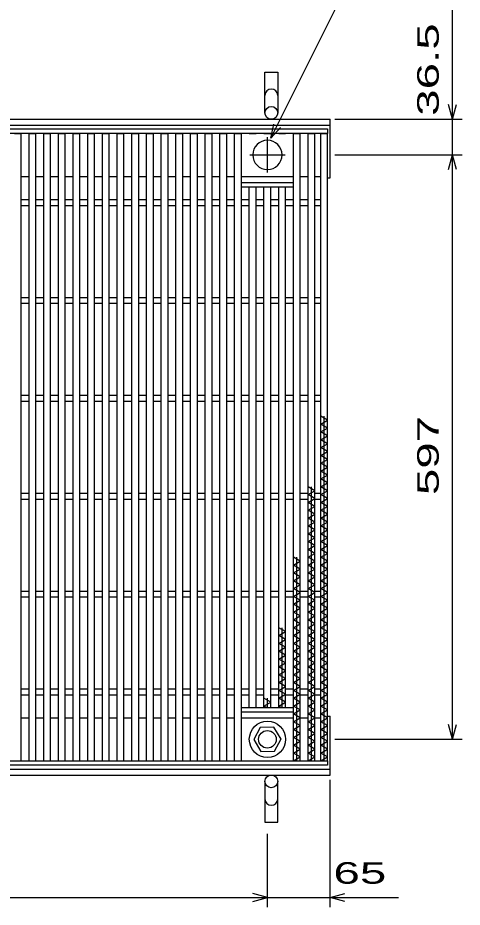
# Model space of a CAD drawing. Units: millimetres, scale not verified. Extents: x -1820 to 1731, y -1282 to 1054.
# Drawn here: x -670 to -216, y -321 to 588 of the extents above; entities that cross this region are included whole.
import ezdxf
from ezdxf.enums import TextEntityAlignment as Align

# ---------------------------------------------------------------- set-up
doc = ezdxf.new("R2010")
doc.units = ezdxf.units.MM
doc.header["$LTSCALE"] = 10
doc.linetypes.add('CHAIN', pattern=[18.5, 12, -1.5, 3.5, -1.5])
for name, color, linetype, lineweight in [('16', 3, 'Continuous', 25), ('19', 6, 'Continuous', 25), ('22', 4, 'Continuous', 25)]:
    doc.layers.add(name, color=color, linetype=linetype, lineweight=lineweight)
doc.styles.add('ベクトル', font='')
doc.styles.get('ベクトル').set_extended_font_data('ベクトル')

msp = doc.modelspace()

# ---------------------------------------------------------------- linework, layer by layer
at = {"layer": '16'}
for p, q in [((-1348, 474), (-353, 474)), ((-353, 474), (-353, 469.5)), ((-353, 469.5), (-1348, 469.5)), ((-673, 469.5), (-666, 469.5)), ((-666, -171.5), (-666, 469.5)), ((-658, -171.5), (-658, 469.5)), ((-658, 469.5), (-651, 469.5)), ((-651, -171.5), (-651, 469.5)), ((-643, -171.5), (-643, 469.5)), ((-643, 469.5), (-636, 469.5)), ((-636, -171.5), (-636, 469.5)), ((-628, -171.5), (-628, 469.5)), ((-628, 469.5), (-621, 469.5)), ((-621, -171.5), (-621, 469.5)), ((-613, -171.5), (-613, 469.5)), ((-613, 469.5), (-606, 469.5)), ((-606, -171.5), (-606, 469.5)), ((-598, -171.5), (-598, 469.5)), ((-598, 469.5), (-591, 469.5)), ((-591, -171.5), (-591, 469.5)), ((-583, -171.5), (-583, 469.5)), ((-583, 469.5), (-576, 469.5)), ((-576, -171.5), (-576, 469.5)), ((-568, -171.5), (-568, 469.5)), ((-568, 469.5), (-561, 469.5)), ((-561, -171.5), (-561, 469.5)), ((-553, -171.5), (-553, 469.5)), ((-553, 469.5), (-546, 469.5)), ((-546, -171.5), (-546, 469.5)), ((-538, -171.5), (-538, 469.5)), ((-538, 469.5), (-531, 469.5)), ((-531, -171.5), (-531, 469.5)), ((-523, -171.5), (-523, 469.5)), ((-523, 469.5), (-516, 469.5)), ((-516, -171.5), (-516, 469.5)), ((-508, -171.5), (-508, 469.5)), ((-508, 469.5), (-501, 469.5)), ((-501, -171.5), (-501, 469.5)), ((-493, -171.5), (-493, 469.5)), ((-493, 469.5), (-486, 469.5)), ((-486, -171.5), (-486, 469.5)), ((-478, -171.5), (-478, 469.5)), ((-478, 469.5), (-471, 469.5)), ((-471, -171.5), (-471, 469.5)), ((-463, -171.5), (-463, 469.5)), ((-463, 469.5), (-456, 469.5)), ((-456, -171.5), (-456, 469.5)), ((-448, -171.5), (-448, 469.5)), ((-448, 469.5), (-441, 469.5)), ((-441, -171.5), (-441, 469.5)), ((-433, 469.5), (-426, 469.5)), ((-418, 469.5), (-411, 469.5)), ((-403, 469.5), (-396, 469.5)), ((-388, -171.5), (-388, 469.5)), ((-388, 469.5), (-381, 469.5)), ((-381, -171.5), (-381, 469.5)), ((-373, -171.5), (-373, 469.5)), ((-373, 469.5), (-366, 469.5)), ((-366, -171.5), (-366, 469.5)), ((-360, -171.5), (-360, 469.5)), ((-360, 469.5), (-353, 469.5)), ((-353, -171.5), (-353, 469.5)), ((-666, 425.5), (-658, 425.5)), ((-651, 425.5), (-643, 425.5)), ((-636, 425.5), (-628, 425.5)), ((-621, 425.5), (-613, 425.5)), ((-606, 425.5), (-598, 425.5)), ((-591, 425.5), (-583, 425.5)), ((-576, 425.5), (-568, 425.5)), ((-561, 425.5), (-553, 425.5)), ((-546, 425.5), (-538, 425.5)), ((-531, 425.5), (-523, 425.5)), ((-516, 425.5), (-508, 425.5)), ((-501, 425.5), (-493, 425.5)), ((-486, 425.5), (-478, 425.5)), ((-471, 425.5), (-463, 425.5)), ((-456, 425.5), (-448, 425.5)), ((-441, 425.5), (-388, 425.5)), ((-441, 419.5), (-388, 419.5)), ((-441, 415), (-441, 419.5)), ((-388, 415), (-388, 419.5)), ((-381, 425.5), (-373, 425.5)), ((-366, 425.5), (-360, 425.5)), ((-441, 415), (-388, 415)), ((-433, -117), (-433, 415)), ((-426, -117), (-426, 415)), ((-418, -117), (-418, 415)), ((-411, -117), (-411, 415)), ((-403, -117), (-403, 415)), ((-396, -117), (-396, 415)), ((-666, 402), (-658, 402)), ((-651, 402), (-643, 402)), ((-636, 402), (-628, 402)), ((-621, 402), (-613, 402)), ((-606, 402), (-598, 402)), ((-591, 402), (-583, 402)), ((-576, 402), (-568, 402)), ((-561, 402), (-553, 402)), ((-546, 402), (-538, 402)), ((-531, 402), (-523, 402)), ((-516, 402), (-508, 402)), ((-501, 402), (-493, 402)), ((-486, 402), (-478, 402)), ((-471, 402), (-463, 402)), ((-456, 402), (-448, 402)), ((-441, 402), (-433, 402)), ((-426, 402), (-418, 402)), ((-411, 402), (-403, 402)), ((-396, 402), (-388, 402)), ((-381, 402), (-373, 402)), ((-366, 402), (-360, 402)), ((-666, 396), (-658, 396)), ((-651, 396), (-643, 396)), ((-636, 396), (-628, 396)), ((-621, 396), (-613, 396)), ((-606, 396), (-598, 396)), ((-591, 396), (-583, 396)), ((-576, 396), (-568, 396)), ((-561, 396), (-553, 396)), ((-546, 396), (-538, 396)), ((-531, 396), (-523, 396)), ((-516, 396), (-508, 396)), ((-501, 396), (-493, 396)), ((-486, 396), (-478, 396)), ((-471, 396), (-463, 396)), ((-456, 396), (-448, 396)), ((-441, 396), (-433, 396)), ((-426, 396), (-418, 396)), ((-411, 396), (-403, 396)), ((-396, 396), (-388, 396)), ((-381, 396), (-373, 396)), ((-366, 396), (-360, 396)), ((-666, 302), (-658, 302)), ((-651, 302), (-643, 302)), ((-636, 302), (-628, 302)), ((-621, 302), (-613, 302)), ((-606, 302), (-598, 302)), ((-591, 302), (-583, 302)), ((-576, 302), (-568, 302)), ((-561, 302), (-553, 302)), ((-546, 302), (-538, 302)), ((-531, 302), (-523, 302)), ((-516, 302), (-508, 302)), ((-501, 302), (-493, 302)), ((-486, 302), (-478, 302)), ((-471, 302), (-463, 302)), ((-456, 302), (-448, 302)), ((-441, 302), (-433, 302)), ((-426, 302), (-418, 302)), ((-411, 302), (-403, 302)), ((-396, 302), (-388, 302)), ((-381, 302), (-373, 302)), ((-366, 302), (-360, 302)), ((-666, 296), (-658, 296)), ((-651, 296), (-643, 296)), ((-636, 296), (-628, 296)), ((-621, 296), (-613, 296)), ((-606, 296), (-598, 296)), ((-591, 296), (-583, 296)), ((-576, 296), (-568, 296)), ((-561, 296), (-553, 296)), ((-546, 296), (-538, 296)), ((-531, 296), (-523, 296)), ((-516, 296), (-508, 296)), ((-501, 296), (-493, 296)), ((-486, 296), (-478, 296)), ((-471, 296), (-463, 296)), ((-456, 296), (-448, 296)), ((-441, 296), (-433, 296)), ((-426, 296), (-418, 296)), ((-411, 296), (-403, 296)), ((-396, 296), (-388, 296)), ((-381, 296), (-373, 296)), ((-366, 296), (-360, 296)), ((-666, 202), (-658, 202)), ((-651, 202), (-643, 202)), ((-636, 202), (-628, 202)), ((-621, 202), (-613, 202)), ((-606, 202), (-598, 202)), ((-591, 202), (-583, 202)), ((-576, 202), (-568, 202)), ((-561, 202), (-553, 202)), ((-546, 202), (-538, 202)), ((-531, 202), (-523, 202)), ((-516, 202), (-508, 202)), ((-501, 202), (-493, 202)), ((-486, 202), (-478, 202)), ((-471, 202), (-463, 202)), ((-456, 202), (-448, 202)), ((-441, 202), (-433, 202)), ((-426, 202), (-418, 202)), ((-411, 202), (-403, 202)), ((-396, 202), (-388, 202)), ((-381, 202), (-373, 202)), ((-366, 202), (-360, 202)), ((-666, 196), (-658, 196)), ((-651, 196), (-643, 196)), ((-636, 196), (-628, 196)), ((-621, 196), (-613, 196)), ((-606, 196), (-598, 196)), ((-591, 196), (-583, 196)), ((-576, 196), (-568, 196)), ((-561, 196), (-553, 196)), ((-546, 196), (-538, 196)), ((-531, 196), (-523, 196)), ((-516, 196), (-508, 196)), ((-501, 196), (-493, 196)), ((-486, 196), (-478, 196)), ((-471, 196), (-463, 196)), ((-456, 196), (-448, 196)), ((-441, 196), (-433, 196)), ((-426, 196), (-418, 196)), ((-411, 196), (-403, 196)), ((-396, 196), (-388, 196)), ((-381, 196), (-373, 196)), ((-366, 196), (-360, 196)), ((-353, 176.5), (-360, 180.5)), ((-360, 172.5), (-353, 176.5)), ((-356.5, -171.5), (-356.5, 180.5)), ((-353, 168.5), (-360, 172.5)), ((-360, 164.5), (-353, 168.5)), ((-353, 160.5), (-360, 164.5)), ((-360, 156.5), (-353, 160.5)), ((-353, 152.5), (-360, 156.5)), ((-360, 148.5), (-353, 152.5)), ((-353, 144.5), (-360, 148.5)), ((-360, 140.5), (-353, 144.5)), ((-353, 136.5), (-360, 140.5)), ((-360, 132.5), (-353, 136.5)), ((-353, 128.5), (-360, 132.5)), ((-360, 124.5), (-353, 128.5)), ((-353, 120.5), (-360, 124.5)), ((-360, 116.5), (-353, 120.5)), ((-353, 112.5), (-360, 116.5)), ((-360, 108.5), (-353, 112.5)), ((-666, 102), (-658, 102)), ((-651, 102), (-643, 102)), ((-636, 102), (-628, 102)), ((-621, 102), (-613, 102)), ((-606, 102), (-598, 102)), ((-591, 102), (-583, 102)), ((-576, 102), (-568, 102)), ((-561, 102), (-553, 102)), ((-546, 102), (-538, 102)), ((-531, 102), (-523, 102)), ((-516, 102), (-508, 102)), ((-501, 102), (-493, 102)), ((-486, 102), (-478, 102)), ((-471, 102), (-463, 102)), ((-456, 102), (-448, 102)), ((-441, 102), (-433, 102)), ((-426, 102), (-418, 102)), ((-411, 102), (-403, 102)), ((-396, 102), (-388, 102)), ((-381, 102), (-373, 102)), ((-366, 104.5), (-373, 108.5)), ((-373, 100.5), (-366, 104.5)), ((-366, 96.5), (-373, 100.5)), ((-369.5, -171.5), (-369.5, 108.5)), ((-366, 102), (-360, 102)), ((-353, 104.5), (-360, 108.5)), ((-360, 100.5), (-353, 104.5)), ((-353, 96.5), (-360, 100.5)), ((-666, 96), (-658, 96)), ((-651, 96), (-643, 96)), ((-636, 96), (-628, 96)), ((-621, 96), (-613, 96)), ((-606, 96), (-598, 96)), ((-591, 96), (-583, 96)), ((-576, 96), (-568, 96)), ((-561, 96), (-553, 96)), ((-546, 96), (-538, 96)), ((-531, 96), (-523, 96)), ((-516, 96), (-508, 96)), ((-501, 96), (-493, 96)), ((-486, 96), (-478, 96)), ((-471, 96), (-463, 96)), ((-456, 96), (-448, 96)), ((-441, 96), (-433, 96)), ((-426, 96), (-418, 96)), ((-411, 96), (-403, 96)), ((-396, 96), (-388, 96)), ((-381, 96), (-373, 96)), ((-373, 92.5), (-366, 96.5)), ((-366, 88.5), (-373, 92.5)), ((-366, 96), (-360, 96)), ((-360, 92.5), (-353, 96.5)), ((-353, 88.5), (-360, 92.5)), ((-373, 84.5), (-366, 88.5)), ((-366, 80.5), (-373, 84.5)), ((-360, 84.5), (-353, 88.5)), ((-353, 80.5), (-360, 84.5)), ((-373, 76.5), (-366, 80.5)), ((-366, 72.5), (-373, 76.5)), ((-360, 76.5), (-353, 80.5)), ((-353, 72.5), (-360, 76.5)), ((-373, 68.5), (-366, 72.5)), ((-366, 64.5), (-373, 68.5)), ((-373, 60.5), (-366, 64.5)), ((-360, 68.5), (-353, 72.5)), ((-353, 64.5), (-360, 68.5)), ((-360, 60.5), (-353, 64.5)), ((-366, 56.5), (-373, 60.5)), ((-373, 52.5), (-366, 56.5)), ((-353, 56.5), (-360, 60.5)), ((-360, 52.5), (-353, 56.5)), ((-366, 48.5), (-373, 52.5)), ((-373, 44.5), (-366, 48.5)), ((-353, 48.5), (-360, 52.5)), ((-360, 44.5), (-353, 48.5)), ((-381, 32.5), (-388, 36.5)), ((-384.5, -171.5), (-384.5, 36.5)), ((-366, 40.5), (-373, 44.5)), ((-373, 36.5), (-366, 40.5)), ((-366, 32.5), (-373, 36.5)), ((-353, 40.5), (-360, 44.5)), ((-360, 36.5), (-353, 40.5)), ((-353, 32.5), (-360, 36.5)), ((-388, 28.5), (-381, 32.5)), ((-381, 24.5), (-388, 28.5)), ((-373, 28.5), (-366, 32.5)), ((-366, 24.5), (-373, 28.5)), ((-360, 28.5), (-353, 32.5)), ((-353, 24.5), (-360, 28.5)), ((-388, 20.5), (-381, 24.5)), ((-381, 16.5), (-388, 20.5)), ((-373, 20.5), (-366, 24.5)), ((-366, 16.5), (-373, 20.5)), ((-360, 20.5), (-353, 24.5)), ((-353, 16.5), (-360, 20.5)), ((-388, 12.5), (-381, 16.5)), ((-381, 8.5), (-388, 12.5)), ((-373, 12.5), (-366, 16.5)), ((-366, 8.5), (-373, 12.5)), ((-360, 12.5), (-353, 16.5)), ((-353, 8.5), (-360, 12.5)), ((-666, 2), (-658, 2)), ((-651, 2), (-643, 2)), ((-636, 2), (-628, 2)), ((-621, 2), (-613, 2)), ((-606, 2), (-598, 2)), ((-591, 2), (-583, 2)), ((-576, 2), (-568, 2)), ((-561, 2), (-553, 2)), ((-546, 2), (-538, 2)), ((-531, 2), (-523, 2)), ((-516, 2), (-508, 2)), ((-501, 2), (-493, 2)), ((-486, 2), (-478, 2)), ((-471, 2), (-463, 2)), ((-456, 2), (-448, 2)), ((-441, 2), (-433, 2)), ((-426, 2), (-418, 2)), ((-411, 2), (-403, 2)), ((-396, 2), (-388, 2)), ((-388, 4.5), (-381, 8.5)), ((-381, 0.5), (-388, 4.5)), ((-388, -3.5), (-381, 0.5)), ((-381, 2), (-373, 2)), ((-373, 4.5), (-366, 8.5)), ((-366, 0.5), (-373, 4.5)), ((-373, -3.5), (-366, 0.5)), ((-366, 2), (-360, 2)), ((-360, 4.5), (-353, 8.5)), ((-353, 0.5), (-360, 4.5)), ((-360, -3.5), (-353, 0.5)), ((-666, -4), (-658, -4)), ((-651, -4), (-643, -4)), ((-636, -4), (-628, -4)), ((-621, -4), (-613, -4)), ((-606, -4), (-598, -4)), ((-591, -4), (-583, -4)), ((-576, -4), (-568, -4)), ((-561, -4), (-553, -4)), ((-546, -4), (-538, -4)), ((-531, -4), (-523, -4)), ((-516, -4), (-508, -4)), ((-501, -4), (-493, -4)), ((-486, -4), (-478, -4)), ((-471, -4), (-463, -4)), ((-456, -4), (-448, -4)), ((-441, -4), (-433, -4)), ((-426, -4), (-418, -4)), ((-411, -4), (-403, -4)), ((-396, -4), (-388, -4)), ((-381, -7.5), (-388, -3.5)), ((-388, -11.5), (-381, -7.5)), ((-381, -4), (-373, -4)), ((-366, -7.5), (-373, -3.5)), ((-373, -11.5), (-366, -7.5)), ((-366, -4), (-360, -4)), ((-353, -7.5), (-360, -3.5)), ((-360, -11.5), (-353, -7.5)), ((-381, -15.5), (-388, -11.5)), ((-388, -19.5), (-381, -15.5)), ((-366, -15.5), (-373, -11.5)), ((-373, -19.5), (-366, -15.5)), ((-353, -15.5), (-360, -11.5)), ((-360, -19.5), (-353, -15.5)), ((-381, -23.5), (-388, -19.5)), ((-388, -27.5), (-381, -23.5)), ((-366, -23.5), (-373, -19.5)), ((-373, -27.5), (-366, -23.5)), ((-353, -23.5), (-360, -19.5)), ((-360, -27.5), (-353, -23.5)), ((-396, -39.5), (-403, -35.5)), ((-399.5, -117), (-399.5, -35.5)), ((-381, -31.5), (-388, -27.5)), ((-388, -35.5), (-381, -31.5)), ((-381, -39.5), (-388, -35.5)), ((-366, -31.5), (-373, -27.5)), ((-373, -35.5), (-366, -31.5)), ((-366, -39.5), (-373, -35.5)), ((-353, -31.5), (-360, -27.5)), ((-360, -35.5), (-353, -31.5)), ((-353, -39.5), (-360, -35.5)), ((-403, -43.5), (-396, -39.5)), ((-396, -47.5), (-403, -43.5)), ((-388, -43.5), (-381, -39.5)), ((-381, -47.5), (-388, -43.5)), ((-373, -43.5), (-366, -39.5)), ((-366, -47.5), (-373, -43.5)), ((-360, -43.5), (-353, -39.5)), ((-353, -47.5), (-360, -43.5)), ((-403, -51.5), (-396, -47.5)), ((-396, -55.5), (-403, -51.5)), ((-388, -51.5), (-381, -47.5)), ((-381, -55.5), (-388, -51.5)), ((-373, -51.5), (-366, -47.5)), ((-366, -55.5), (-373, -51.5)), ((-360, -51.5), (-353, -47.5)), ((-353, -55.5), (-360, -51.5)), ((-403, -59.5), (-396, -55.5)), ((-396, -63.5), (-403, -59.5)), ((-403, -67.5), (-396, -63.5)), ((-388, -59.5), (-381, -55.5)), ((-381, -63.5), (-388, -59.5)), ((-388, -67.5), (-381, -63.5)), ((-373, -59.5), (-366, -55.5)), ((-366, -63.5), (-373, -59.5)), ((-373, -67.5), (-366, -63.5)), ((-360, -59.5), (-353, -55.5)), ((-353, -63.5), (-360, -59.5)), ((-360, -67.5), (-353, -63.5)), ((-396, -71.5), (-403, -67.5)), ((-403, -75.5), (-396, -71.5)), ((-381, -71.5), (-388, -67.5)), ((-388, -75.5), (-381, -71.5)), ((-366, -71.5), (-373, -67.5)), ((-373, -75.5), (-366, -71.5)), ((-353, -71.5), (-360, -67.5)), ((-360, -75.5), (-353, -71.5)), ((-396, -79.5), (-403, -75.5)), ((-403, -83.5), (-396, -79.5)), ((-381, -79.5), (-388, -75.5)), ((-388, -83.5), (-381, -79.5)), ((-366, -79.5), (-373, -75.5)), ((-373, -83.5), (-366, -79.5)), ((-353, -79.5), (-360, -75.5)), ((-360, -83.5), (-353, -79.5)), ((-396, -87.5), (-403, -83.5)), ((-403, -91.5), (-396, -87.5)), ((-381, -87.5), (-388, -83.5)), ((-388, -91.5), (-381, -87.5)), ((-366, -87.5), (-373, -83.5)), ((-373, -91.5), (-366, -87.5)), ((-353, -87.5), (-360, -83.5)), ((-360, -91.5), (-353, -87.5)), ((-666, -98), (-658, -98)), ((-651, -98), (-643, -98)), ((-636, -98), (-628, -98)), ((-621, -98), (-613, -98)), ((-606, -98), (-598, -98)), ((-591, -98), (-583, -98)), ((-576, -98), (-568, -98)), ((-561, -98), (-553, -98)), ((-546, -98), (-538, -98)), ((-531, -98), (-523, -98)), ((-516, -98), (-508, -98)), ((-501, -98), (-493, -98)), ((-486, -98), (-478, -98)), ((-471, -98), (-463, -98)), ((-456, -98), (-448, -98)), ((-441, -98), (-433, -98)), ((-426, -98), (-418, -98)), ((-411, -98), (-403, -98)), ((-396, -95.5), (-403, -91.5)), ((-403, -99.5), (-396, -95.5)), ((-396, -103.5), (-403, -99.5)), ((-396, -98), (-388, -98)), ((-381, -95.5), (-388, -91.5)), ((-388, -99.5), (-381, -95.5)), ((-381, -103.5), (-388, -99.5)), ((-381, -98), (-373, -98)), ((-366, -95.5), (-373, -91.5)), ((-373, -99.5), (-366, -95.5)), ((-366, -103.5), (-373, -99.5)), ((-366, -98), (-360, -98)), ((-353, -95.5), (-360, -91.5)), ((-360, -99.5), (-353, -95.5)), ((-353, -103.5), (-360, -99.5)), ((-666, -104), (-658, -104)), ((-651, -104), (-643, -104)), ((-636, -104), (-628, -104)), ((-621, -104), (-613, -104)), ((-606, -104), (-598, -104)), ((-591, -104), (-583, -104)), ((-576, -104), (-568, -104)), ((-561, -104), (-553, -104)), ((-546, -104), (-538, -104)), ((-531, -104), (-523, -104)), ((-516, -104), (-508, -104)), ((-501, -104), (-493, -104)), ((-486, -104), (-478, -104)), ((-471, -104), (-463, -104)), ((-456, -104), (-448, -104)), ((-441, -104), (-433, -104)), ((-426, -104), (-418, -104)), ((-411, -111.5), (-418, -107.5)), ((-414.5, -117), (-414.5, -107.5)), ((-411, -104), (-403, -104)), ((-403, -107.5), (-396, -103.5)), ((-396, -111.5), (-403, -107.5)), ((-396, -104), (-388, -104)), ((-388, -107.5), (-381, -103.5)), ((-381, -111.5), (-388, -107.5)), ((-381, -104), (-373, -104)), ((-373, -107.5), (-366, -103.5)), ((-366, -111.5), (-373, -107.5)), ((-366, -104), (-360, -104)), ((-360, -107.5), (-353, -103.5)), ((-353, -111.5), (-360, -107.5)), ((-441, -117), (-388, -117)), ((-441, -121.5), (-441, -117)), ((-418, -115.5), (-411, -111.5)), ((-415.37, -117), (-418, -115.5)), ((-403, -115.5), (-396, -111.5)), ((-400.37, -117), (-403, -115.5)), ((-388, -115.5), (-381, -111.5)), ((-381, -119.5), (-388, -115.5)), ((-388, -121.5), (-388, -117)), ((-373, -115.5), (-366, -111.5)), ((-366, -119.5), (-373, -115.5)), ((-360, -115.5), (-353, -111.5)), ((-353, -119.5), (-360, -115.5)), ((-441, -121.5), (-388, -121.5)), ((-388, -123.5), (-381, -119.5)), ((-381, -127.5), (-388, -123.5)), ((-373, -123.5), (-366, -119.5)), ((-366, -127.5), (-373, -123.5)), ((-360, -123.5), (-353, -119.5)), ((-353, -127.5), (-360, -123.5)), ((-666, -127.5), (-658, -127.5)), ((-651, -127.5), (-643, -127.5)), ((-636, -127.5), (-628, -127.5)), ((-621, -127.5), (-613, -127.5)), ((-606, -127.5), (-598, -127.5)), ((-591, -127.5), (-583, -127.5)), ((-576, -127.5), (-568, -127.5)), ((-561, -127.5), (-553, -127.5)), ((-546, -127.5), (-538, -127.5)), ((-531, -127.5), (-523, -127.5)), ((-516, -127.5), (-508, -127.5)), ((-501, -127.5), (-493, -127.5)), ((-486, -127.5), (-478, -127.5)), ((-471, -127.5), (-463, -127.5)), ((-456, -127.5), (-448, -127.5)), ((-441, -127.5), (-388, -127.5)), ((-388, -131.5), (-381, -127.5)), ((-381, -135.5), (-388, -131.5)), ((-388, -139.5), (-381, -135.5)), ((-381, -127.5), (-373, -127.5)), ((-373, -131.5), (-366, -127.5)), ((-366, -135.5), (-373, -131.5)), ((-373, -139.5), (-366, -135.5)), ((-366, -127.5), (-360, -127.5)), ((-360, -131.5), (-353, -127.5)), ((-353, -135.5), (-360, -131.5)), ((-360, -139.5), (-353, -135.5)), ((-421.79, -137.55), (-428.5, -149.84)), ((-407.8, -137.21), (-421.79, -137.55)), ((-400.5, -149.5), (-407.8, -137.21)), ((-381, -143.5), (-388, -139.5)), ((-388, -147.5), (-381, -143.5)), ((-366, -143.5), (-373, -139.5)), ((-373, -147.5), (-366, -143.5)), ((-353, -143.5), (-360, -139.5)), ((-360, -147.5), (-353, -143.5)), ((-428.5, -149.84), (-421.2, -161.79)), ((-407.21, -161.45), (-400.5, -149.16)), ((-381, -151.5), (-388, -147.5)), ((-388, -155.5), (-381, -151.5)), ((-366, -151.5), (-373, -147.5)), ((-373, -155.5), (-366, -151.5)), ((-353, -151.5), (-360, -147.5)), ((-360, -155.5), (-353, -151.5)), ((-421.2, -161.79), (-407.21, -161.45)), ((-381, -159.5), (-388, -155.5)), ((-388, -163.5), (-381, -159.5)), ((-381, -167.5), (-388, -163.5)), ((-366, -159.5), (-373, -155.5)), ((-373, -163.5), (-366, -159.5)), ((-366, -167.5), (-373, -163.5)), ((-353, -159.5), (-360, -155.5)), ((-360, -163.5), (-353, -159.5)), ((-353, -167.5), (-360, -163.5)), ((-1348, -171.5), (-353, -171.5)), ((-673, -171.5), (-666, -171.5)), ((-658, -171.5), (-651, -171.5)), ((-643, -171.5), (-636, -171.5)), ((-628, -171.5), (-621, -171.5)), ((-613, -171.5), (-606, -171.5)), ((-598, -171.5), (-591, -171.5)), ((-583, -171.5), (-576, -171.5)), ((-568, -171.5), (-561, -171.5)), ((-553, -171.5), (-546, -171.5)), ((-538, -171.5), (-531, -171.5)), ((-523, -171.5), (-516, -171.5)), ((-508, -171.5), (-501, -171.5)), ((-493, -171.5), (-486, -171.5)), ((-478, -171.5), (-471, -171.5)), ((-463, -171.5), (-456, -171.5)), ((-448, -171.5), (-441, -171.5)), ((-433, -171.5), (-426, -171.5)), ((-418, -171.5), (-411, -171.5)), ((-403, -171.5), (-396, -171.5)), ((-388, -171.5), (-381, -167.5)), ((-388, -171.5), (-381, -171.5)), ((-373, -171.5), (-366, -167.5)), ((-373, -171.5), (-366, -171.5)), ((-360, -171.5), (-353, -167.5)), ((-360, -171.5), (-353, -171.5)), ((-353, -171.5), (-353, -176)), ((-353, -176), (-1348, -176))]:
    msp.add_line(p, q, dxfattribs=at)
at = {"layer": '16', "linetype": 'CHAIN'}
for p, q in [((-414.5, 429.5), (-414.5, 465.5)), ((-432.5, 447.5), (-396.5, 447.5))]:
    msp.add_line(p, q, dxfattribs=at)
at = {"layer": '16'}
for radius in [18.5, 9]:
    msp.add_circle((-414.5, -149.5), radius, dxfattribs=at)
for start, end in [(90, 270), (270, 90)]:
    msp.add_arc((-414.5, 447.5), 15, start, end, dxfattribs=at)
at = {"layer": '19'}
for p, q in [((-417, 490.5), (-417, 532.12)), ((-417, 532.12), (-404, 532.12)), ((-404, 532.12), (-404, 490.5)), ((-1350.5, 484), (-350.5, 484)), ((-350.5, 424), (-350.5, 484)), ((-1350.5, 478), (-350.5, 478)), ((-353, 424), (-350.5, 424)), ((-353, -126), (-350.5, -126)), ((-350.5, -186), (-350.5, -126)), ((-1350.5, -180), (-350.5, -180)), ((-1350.5, -186), (-350.5, -186)), ((-417, -192.5), (-417, -234.12)), ((-404, -234.12), (-404, -192.5)), ((-417, -234.12), (-404, -234.12))]:
    msp.add_line(p, q, dxfattribs=at)
for centre in [(-410.5, 490.5), (-410.5, -192.5)]:
    msp.add_circle(centre, 6.5, dxfattribs=at)
for centre, start, end in [((-410.5, 508.34), 0, 180), ((-410.5, -210.34), 180, 0)]:
    msp.add_arc(centre, 6.5, start, end, dxfattribs=at)
at = {"layer": '22'}
for p, q in [((-411, 464.5), (-331, 624.5)), ((-225.5, 484), (-225.5, 604)), ((-225.5, 484), (-229.5, 499)), ((-225.5, 484), (-221.5, 499)), ((-345.5, 484), (-215.5, 484)), ((-225.5, 447.5), (-225.5, 484)), ((-411, 464.5), (-408, 479.1)), ((-411, 464.5), (-401, 475.5)), ((-345.5, 447.5), (-215.5, 447.5)), ((-229.5, 432.5), (-225.5, 447.5)), ((-221.5, 432.5), (-225.5, 447.5)), ((-225.5, -149.5), (-225.5, 447.5)), ((-225.5, -149.5), (-229.5, -134.5)), ((-225.5, -149.5), (-221.5, -134.5)), ((-345.5, -149.5), (-215.5, -149.5)), ((-350.5, -321), (-350.5, -191)), ((-414.5, -321), (-414.5, -246)), ((-414.5, -311), (-429.5, -307)), ((-350.5, -311), (-335.5, -307)), ((-1284.5, -311), (-414.5, -311)), ((-429.5, -315), (-414.5, -311)), ((-414.5, -311), (-350.5, -311)), ((-335.5, -315), (-350.5, -311)), ((-350.5, -311), (-280.5, -311))]:
    msp.add_line(p, q, dxfattribs=at)

# ---------------------------------------------------------------- texts
at = {"layer": '22', "color": 2, "style": 'ベクトル', "width": 1.65}
for s, p in [(' 36.5 ', (-250.5, 474)), (' 597 ', (-250.5, 86.5))]:
    msp.add_text(s, height=21.99, rotation=90, dxfattribs=at).set_placement(p, align=Align.MIDDLE_LEFT)
msp.add_text(' 65 ', height=21.99, dxfattribs=at).set_placement((-360.5, -286), align=Align.MIDDLE_LEFT)

doc.saveas('drawing.dxf')
